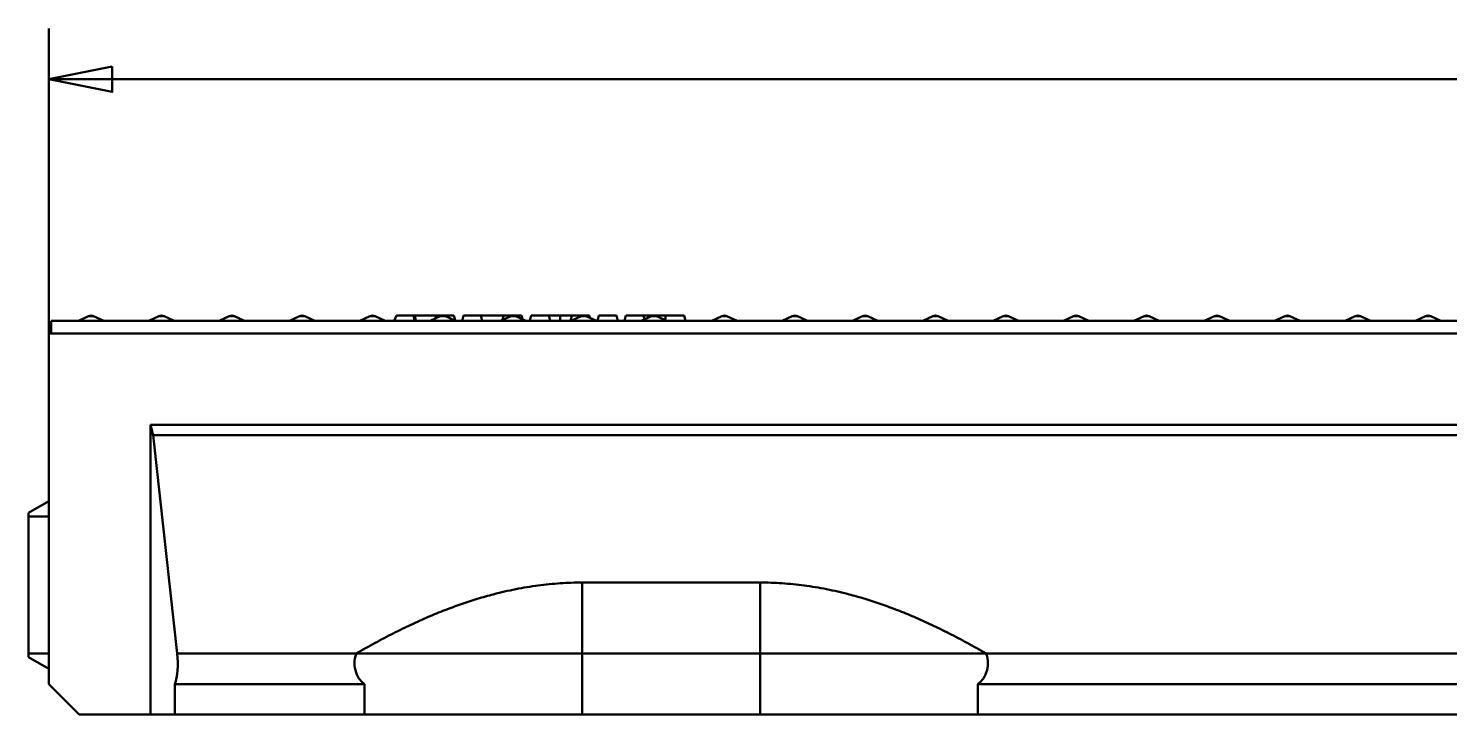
# Model space of a CAD drawing. Header units: millimetres. Extents: x 0 to 2100, y 0 to 1485.
# Drawn here: x 329.7 to 609.4, y 976.3 to 1111.3 of the extents above; entities that cross this region are included whole.
import ezdxf

# ---------------------------------------------------------------- set-up
doc = ezdxf.new("R2010")
doc.units = ezdxf.units.MM
doc.header["$LTSCALE"] = 5
for name, color, linetype, lineweight in [('Bemaßungen(DIN)', 7, 'Continuous', 50), ('Sichtbare Kanten(DIN)', 7, 'Continuous', 50), ('Sichtbare tangentiale Kanten(DIN)', 7, 'Continuous', 50)]:
    doc.layers.add(name, color=color, linetype=linetype, lineweight=lineweight)

msp = doc.modelspace()

# ---------------------------------------------------------------- linework, layer by layer
at = {"layer": 'Bemaßungen(DIN)'}
for p, q in [((333.729, 1051.251), (333.729, 1111.251)), ((346.229, 1103.751), (333.729, 1101.251)), ((346.229, 1098.751), (346.229, 1103.751)), ((346.229, 1101.251), (333.729, 1101.251)), ((333.729, 1101.251), (346.229, 1098.751)), ((346.229, 1101.251), (1321.229, 1101.251))]:
    msp.add_line(p, q, dxfattribs=at)
at = {"layer": 'Bemaßungen(DIN)', "flags": 128}
msp.add_lwpolyline([(346.229, 1103.751), (333.729, 1101.251), (346.229, 1098.751), (346.229, 1103.751)], dxfattribs=at)
at = {"layer": 'Bemaßungen(DIN)'}
msp.add_solid([(346.229, 1103.751), (333.729, 1101.251), (346.229, 1098.751), (346.229, 1103.751)], dxfattribs=at)
at = {"layer": 'Sichtbare Kanten(DIN)'}
for p, q in [((341.543, 1054.642), (339.554, 1053.751)), ((342.565, 1054.642), (344.554, 1053.751)), ((355.393, 1054.642), (353.404, 1053.751)), ((356.415, 1054.642), (358.404, 1053.751)), ((369.243, 1054.642), (367.254, 1053.751)), ((370.265, 1054.642), (372.254, 1053.751)), ((383.093, 1054.642), (381.104, 1053.751)), ((384.115, 1054.642), (386.104, 1053.751)), ((396.943, 1054.642), (394.954, 1053.751)), ((397.965, 1054.642), (399.954, 1053.751)), ((401.729, 1053.751), (402.163, 1054.751)), ((405.52, 1054.751), (402.163, 1054.751)), ((405.786, 1054.751), (405.52, 1054.751)), ((405.729, 1053.751), (405.52, 1054.751)), ((409.997, 1054.751), (405.786, 1054.751)), ((405.996, 1053.751), (405.786, 1054.751)), ((410.793, 1054.642), (408.804, 1053.751)), ((409.855, 1054.222), (409.997, 1054.751)), ((413.461, 1054.751), (409.997, 1054.751)), ((411.815, 1054.642), (413.804, 1053.751)), ((413.719, 1053.789), (413.461, 1054.751)), ((415.062, 1053.751), (415.33, 1054.751)), ((418.794, 1054.751), (415.33, 1054.751)), ((423.173, 1054.751), (418.794, 1054.751)), ((419.062, 1053.751), (418.794, 1054.751)), ((424.643, 1054.642), (422.654, 1053.751)), ((423.084, 1053.943), (423.173, 1054.751)), ((426.794, 1054.751), (423.173, 1054.751)), ((425.665, 1054.642), (427.654, 1053.751)), ((426.982, 1054.052), (426.794, 1054.751)), ((428.396, 1053.751), (428.664, 1054.751)), ((432.128, 1054.751), (428.664, 1054.751)), ((434.396, 1054.751), (432.128, 1054.751)), ((432.396, 1053.751), (432.128, 1054.751)), ((436.664, 1054.751), (434.396, 1054.751)), ((436.396, 1053.751), (436.664, 1054.751)), ((438.493, 1054.642), (436.504, 1053.751)), ((440.128, 1054.751), (436.664, 1054.751)), ((439.515, 1054.642), (441.504, 1053.751)), ((440.245, 1054.315), (440.128, 1054.751)), ((441.729, 1053.751), (441.997, 1054.751)), ((445.461, 1054.751), (441.997, 1054.751)), ((445.729, 1053.751), (445.461, 1054.751)), ((447.062, 1053.751), (447.33, 1054.751)), ((450.794, 1054.751), (447.33, 1054.751)), ((452.343, 1054.642), (450.354, 1053.751)), ((455.173, 1054.751), (450.794, 1054.751)), ((450.986, 1054.034), (450.794, 1054.751)), ((453.365, 1054.642), (455.354, 1053.751)), ((455.076, 1053.875), (455.173, 1054.751)), ((458.794, 1054.751), (455.173, 1054.751)), ((459.062, 1053.751), (458.794, 1054.751)), ((466.193, 1054.642), (464.204, 1053.751)), ((467.215, 1054.642), (469.204, 1053.751)), ((480.043, 1054.642), (478.054, 1053.751)), ((481.065, 1054.642), (483.054, 1053.751)), ((493.893, 1054.642), (491.904, 1053.751)), ((494.915, 1054.642), (496.904, 1053.751)), ((507.743, 1054.642), (505.754, 1053.751)), ((508.765, 1054.642), (510.754, 1053.751)), ((521.593, 1054.642), (519.604, 1053.751)), ((522.615, 1054.642), (524.604, 1053.751)), ((535.443, 1054.642), (533.454, 1053.751)), ((536.465, 1054.642), (538.454, 1053.751)), ((549.293, 1054.642), (547.304, 1053.751)), ((550.315, 1054.642), (552.304, 1053.751)), ((563.143, 1054.642), (561.154, 1053.751)), ((564.165, 1054.642), (566.154, 1053.751)), ((576.993, 1054.642), (575.004, 1053.751)), ((578.015, 1054.642), (580.004, 1053.751)), ((590.843, 1054.642), (588.854, 1053.751)), ((591.865, 1054.642), (593.854, 1053.751)), ((604.693, 1054.642), (602.704, 1053.751)), ((605.715, 1054.642), (607.704, 1053.751)), ((334.229, 1053.751), (1333.229, 1053.751)), ((334.229, 1051.251), (334.229, 1053.751)), ((333.729, 982.251), (333.729, 1051.251)), ((1333.729, 1051.251), (333.729, 1051.251)), ((1313.729, 1033.251), (353.729, 1033.251)), ((353.729, 976.251), (353.729, 1033.251)), ((353.729, 1033.251), (354.265, 1031.251)), ((1313.193, 1031.251), (354.265, 1031.251)), ((354.265, 1031.251), (359.021, 988.251)), ((329.729, 1015.942), (333.729, 1018.251)), ((329.729, 1015.251), (329.729, 1015.942)), ((329.729, 1015.251), (329.729, 988.251)), ((438.729, 1002.23), (473.729, 1002.23)), ((329.729, 987.56), (329.729, 988.251)), ((329.729, 987.56), (333.729, 985.251)), ((438.729, 988.251), (394.233, 988.251)), ((438.729, 988.251), (473.729, 988.251)), ((518.225, 988.251), (473.729, 988.251)), ((339.729, 976.251), (333.729, 982.251)), ((395.88, 982.251), (358.552, 982.251)), ((358.552, 982.251), (358.552, 976.251)), ((395.88, 976.251), (395.88, 982.251)), ((1308.906, 982.251), (516.578, 982.251)), ((516.578, 982.251), (516.578, 976.251)), ((353.729, 976.251), (339.729, 976.251)), ((358.552, 976.251), (353.729, 976.251)), ((395.88, 976.251), (358.552, 976.251)), ((438.729, 976.251), (395.88, 976.251)), ((438.729, 976.251), (473.729, 976.251)), ((516.578, 976.251), (473.729, 976.251)), ((1308.906, 976.251), (516.578, 976.251))]:
    msp.add_line(p, q, dxfattribs=at)
for centre in [(342.054, 1053.501), (355.904, 1053.501), (369.754, 1053.501), (383.604, 1053.501), (397.454, 1053.501), (411.304, 1053.501), (425.154, 1053.501), (439.004, 1053.501), (452.854, 1053.501), (466.704, 1053.501), (480.554, 1053.501), (494.404, 1053.501), (508.254, 1053.501), (522.104, 1053.501), (535.954, 1053.501), (549.804, 1053.501), (563.654, 1053.501), (577.504, 1053.501), (591.354, 1053.501), (605.204, 1053.501)]:
    msp.add_arc(centre, 1.25, 65.87463, 114.12537, dxfattribs=at)
msp.add_ellipse((357.782, 986.343), major_axis=(0, 5), ratio=0.2679492, start_param=3.7536651, end_param=5.1038518, dxfattribs=at)
for points, weights in [([(394.233, 988.251), (418.303, 1002.23), (438.729, 1002.23)], [1, 1.08918624179, 1.08918624179]), ([(473.729, 1002.23), (494.155, 1002.23), (518.225, 988.251)], [1.08918624179, 1.08918624179, 1])]:
    msp.add_rational_spline(points, weights, degree=2, dxfattribs=at)
for points, knots in [([(395.88, 982.251), (395.566, 982.476), (395.277, 982.745), (394.701, 983.445), (394.404, 983.95), (394.001, 985.092), (393.894, 985.73), (393.894, 986.343), (393.894, 986.957), (394.001, 987.595), (394.213, 988.194), (394.223, 988.223), (394.233, 988.251)], [-0.51240249, -0.51240249, -0.51240249, -0.51240249, -0.36815529, -0.36815529, -0.18407764, -0.18407764, 0, 0, 0, 0.18407764, 0.18407764, 0.19329478, 0.19329478, 0.19329478, 0.19329478]), ([(518.225, 988.251), (518.235, 988.223), (518.245, 988.194), (518.457, 987.595), (518.564, 986.957), (518.564, 986.343), (518.564, 985.73), (518.457, 985.092), (518.054, 983.95), (517.757, 983.445), (517.181, 982.745), (516.892, 982.476), (516.578, 982.251)], [-0.19329478, -0.19329478, -0.19329478, -0.19329478, -0.18407764, -0.18407764, 0, 0, 0, 0.18407764, 0.18407764, 0.36815529, 0.36815529, 0.51240249, 0.51240249, 0.51240249, 0.51240249])]:
    msp.add_open_spline(points, degree=3, knots=knots, dxfattribs=at)
at = {"layer": 'Sichtbare tangentiale Kanten(DIN)'}
for p, q in [((342.565, 1054.642), (341.543, 1054.642)), ((356.415, 1054.642), (355.393, 1054.642)), ((370.265, 1054.642), (369.243, 1054.642)), ((384.115, 1054.642), (383.093, 1054.642)), ((397.965, 1054.642), (396.943, 1054.642)), ((411.815, 1054.642), (410.793, 1054.642)), ((425.665, 1054.642), (424.643, 1054.642)), ((434.396, 1053.751), (434.396, 1054.751)), ((439.515, 1054.642), (438.493, 1054.642)), ((453.365, 1054.642), (452.343, 1054.642)), ((467.215, 1054.642), (466.193, 1054.642)), ((481.065, 1054.642), (480.043, 1054.642)), ((494.915, 1054.642), (493.893, 1054.642)), ((508.765, 1054.642), (507.743, 1054.642)), ((522.615, 1054.642), (521.593, 1054.642)), ((536.465, 1054.642), (535.443, 1054.642)), ((550.315, 1054.642), (549.293, 1054.642)), ((564.165, 1054.642), (563.143, 1054.642)), ((578.015, 1054.642), (576.993, 1054.642)), ((591.865, 1054.642), (590.843, 1054.642)), ((605.715, 1054.642), (604.693, 1054.642)), ((333.729, 1015.251), (329.729, 1015.251)), ((438.729, 988.251), (438.729, 1002.23)), ((473.729, 988.251), (473.729, 1002.23)), ((333.729, 988.251), (329.729, 988.251)), ((394.233, 988.251), (359.021, 988.251)), ((438.729, 988.251), (438.729, 976.251)), ((473.729, 988.251), (473.729, 976.251)), ((1308.437, 988.251), (518.225, 988.251))]:
    msp.add_line(p, q, dxfattribs=at)

doc.saveas('drawing.dxf')
